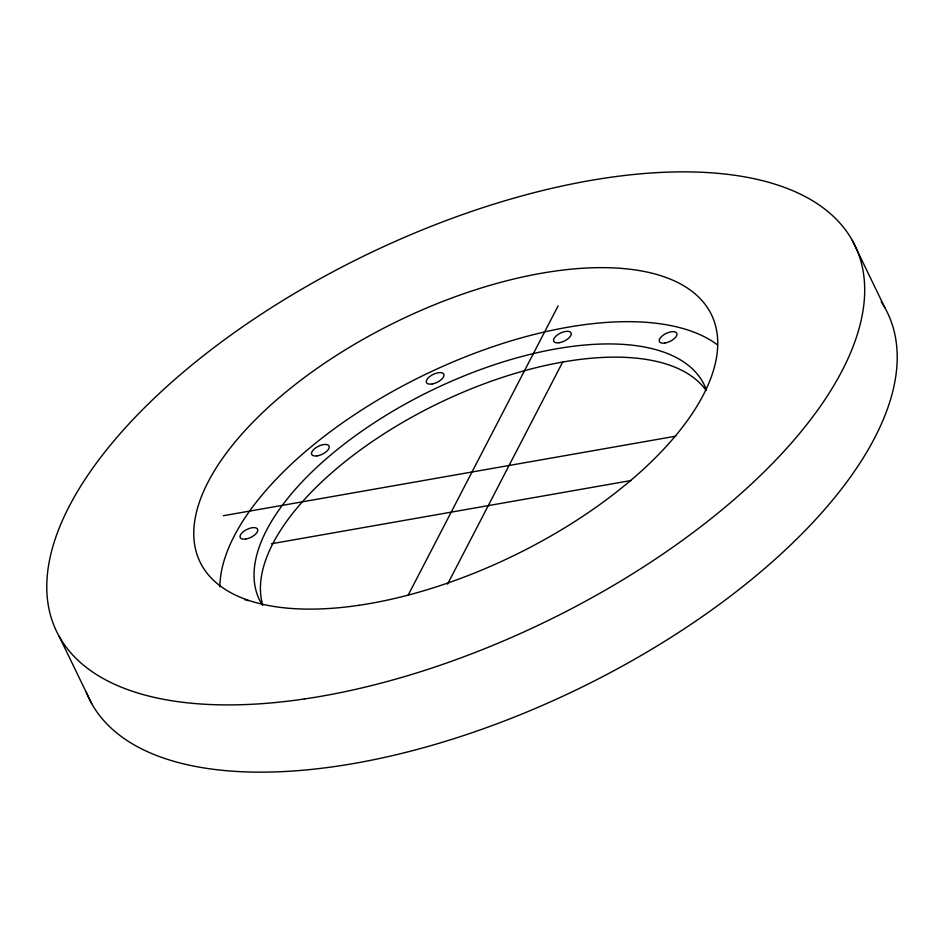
<?xml version="1.0" encoding="UTF-8"?>
<svg xmlns="http://www.w3.org/2000/svg" width="944" height="944" viewBox="0 0 944 944"><rect width="100%" height="100%" fill="white"/><g stroke="black" fill="none" stroke-linecap="round" stroke-linejoin="round"><path stroke-width="1.42" d="M408.256 594.98L558.128 305.856M447.574 584.124L562.86 361.717M223.28 515.731L675.762 436.175M271.447 543.756L631.111 480.508M852.338 240.46L884.858 307.709M59.142 636.291L91.662 703.54M881.212 301.714A443.373 204.187 -25.8 0 1 582.613 686.795A443.373 204.187 -25.8 0 1 86.305 692.271M219.881 586.814A284.061 130.827 -25.8 0 1 423.714 375.228A284.061 130.827 -25.8 0 1 717.487 344.867M244.838 599.782A9.617 4.425 -25.8 0 1 248.13 600.809M262.762 605.08A247.009 113.764 -25.8 0 1 437.096 404.008A247.009 113.764 -25.8 0 1 705.239 389.27M262.243 604.927A247.009 113.764 -25.8 0 1 432.269 390.037A247.009 113.764 -25.8 0 1 706.419 390.073M304.369 698.973A443.373 204.187 -25.8 0 0 860.421 259.624A443.373 204.187 -25.8 0 0 202.429 356.513A443.373 204.187 -25.8 0 0 304.369 698.973M358.755 605.328A284.061 130.827 -25.8 0 0 715.009 323.851A284.061 130.827 -25.8 0 0 293.454 385.931A284.061 130.827 -25.8 0 0 358.755 605.328M432.234 383.96A9.617 4.425 -25.8 0 0 443.845 374.308A9.617 4.425 -25.8 0 0 429.319 376.857A9.617 4.425 -25.8 0 0 432.234 383.96M317.031 455.893A9.617 4.425 -25.8 0 0 329.185 446.382A9.617 4.425 -25.8 0 0 314.954 448.4A9.617 4.425 -25.8 0 0 317.031 455.893M245.641 539.036A9.617 4.425 -25.8 0 0 257.7 529.501A9.617 4.425 -25.8 0 0 243.422 531.602A9.617 4.425 -25.8 0 0 245.641 539.036M664.718 343.073A9.617 4.425 -25.8 0 0 676.872 333.574A9.617 4.425 -25.8 0 0 662.641 335.592A9.617 4.425 -25.8 0 0 664.718 343.073M559.108 342.731A9.617 4.425 -25.8 0 0 571.167 333.208A9.617 4.425 -25.8 0 0 556.889 335.309A9.617 4.425 -25.8 0 0 559.108 342.731"/></g></svg>
